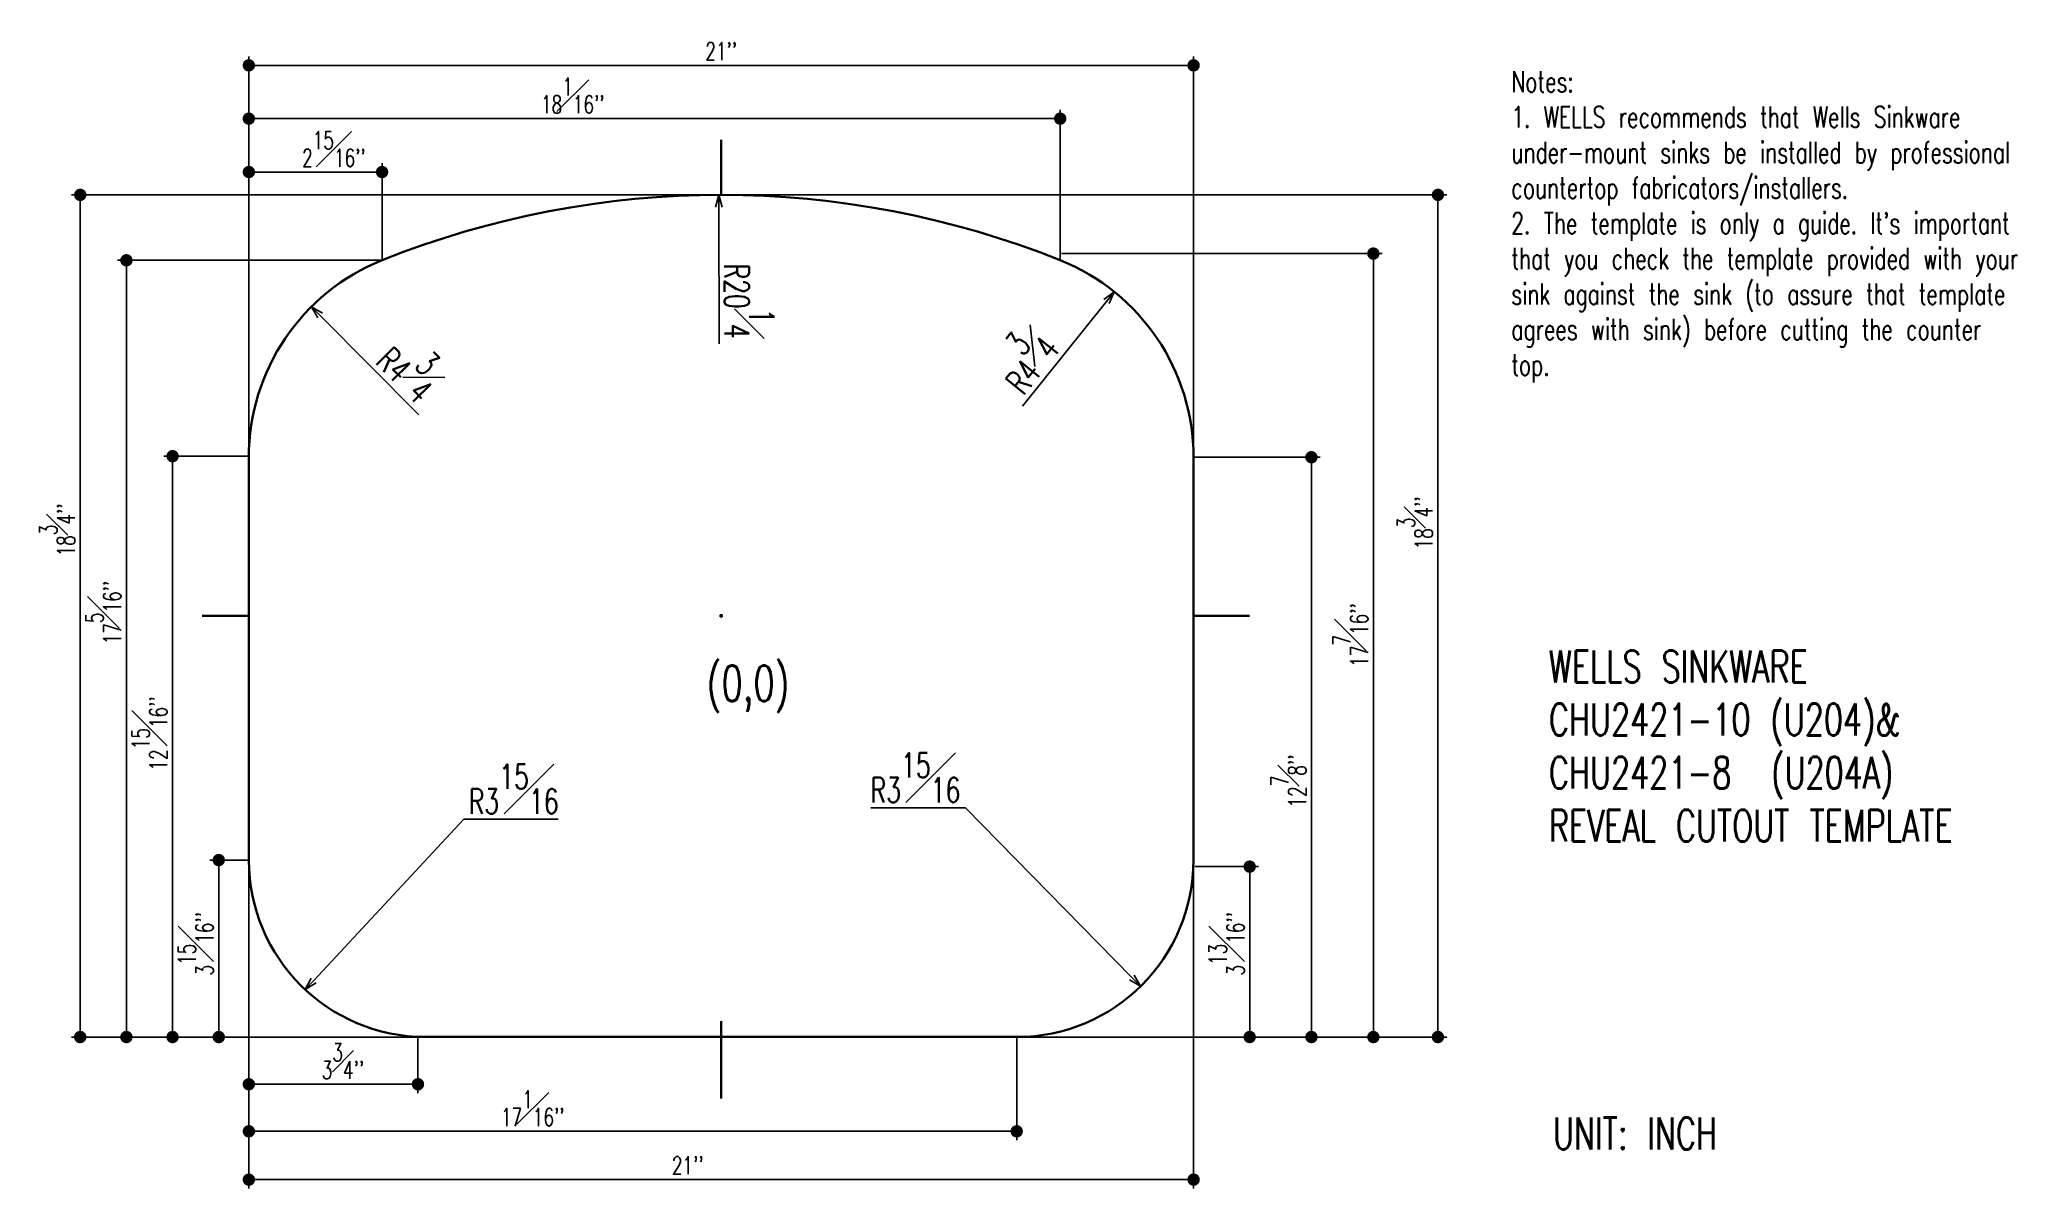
# Model space of a CAD drawing. Extents: x -2720 to -1602, y 7021 to 7670.
import ezdxf

# ---------------------------------------------------------------- set-up
doc = ezdxf.new("R2010")
doc.units = 0
doc.header["$LTSCALE"] = 40
doc.header["$MEASUREMENT"] = 0
doc.header["$PDMODE"] = 2
doc.header["$PDSIZE"] = -3
doc.layers.get('0').update_dxf_attribs({"linetype": 'CONTINUOUS'})
doc.layers.get('DEFPOINTS').update_dxf_attribs({"color": 5, "linetype": 'CONTINUOUS'})
doc.layers.add('实体', color=7, linetype='CONTINUOUS', lineweight=35)
doc.styles.get("Standard").update_dxf_attribs({"font": 'txt.shx', "width": 0.7})
doc.dimstyles.new('ISO-25', dxfattribs={"dimtxt": 25, "dimasz": 15, "dimexe": 1.25, "dimexo": 0.625, "dimtad": 1, "dimtoh": 1, "dimdsep": 46, "dimtxsty": 'STANDARD', "dimcen": 2.5, "dimadec": 0, "dimazin": 0, "dimtfac": 1, "dimtmove": 0, "dimatfit": 3, "dimfxl": 1, "dimarcsym": 0})

# ---------------------------------------------------------------- blocks, each defined once
blk = doc.blocks.new('_DOT')
at = {"color": 0, "linetype": 'ByBlock'}
blk.add_line((-0.5, 0), (-1, 0), dxfattribs=at)
at = {"color": 0, "linetype": 'ByBlock', "const_width": 0.5}
blk.add_lwpolyline([(-0.25, 0, 1), (0.25, 0, 1)], format="xyb", close=True, dxfattribs=at)
blk = doc.blocks.new('*D96')
at = {"color": 0, "lineweight": -2}
for p, q in [((-2335.3, 7582.2), (-2701.9, 7582.2)), ((-2696.9, 7113.2), (-2696.9, 7575.2)), ((-2502.3, 7106.2), (-2701.9, 7106.2))]:
    blk.add_line(p, q, dxfattribs=at)
at = {"layer": 'DEFPOINTS', "color": 0}
for p in [(-2696.9, 7582.2), (-2334.6, 7582.2), (-2501.6, 7106.2)]:
    blk.add_point(p, dxfattribs=at)
at = {"color": 0, "lineweight": -2, "xscale": 7, "yscale": 7, "zscale": 7}
for p, rotation in [((-2696.9, 7582.2), 90), ((-2696.9, 7106.2), 270)]:
    blk.add_blockref('_DOT', p, dxfattribs=dict(at, rotation=rotation))
at = {"color": 40, "insert": (-2709.9, 7392.8), "char_height": 10, "attachment_point": 5, "rotation": 90}
blk.add_mtext("18{\\H1.000000x;\\S3#4;}''", dxfattribs=at)
blk = doc.blocks.new('*D102')
at = {"color": 0, "lineweight": -2}
for p, q in [((-2601.6, 7434.5), (-2601.6, 7660.4)), ((-2067.6, 7434.5), (-2067.6, 7660.4)), ((-2594.6, 7655.4), (-2074.6, 7655.4))]:
    blk.add_line(p, q, dxfattribs=at)
at = {"layer": 'DEFPOINTS', "color": 0}
for p in [(-2067.6, 7655.4), (-2601.6, 7433.9), (-2067.6, 7433.9)]:
    blk.add_point(p, dxfattribs=at)
at = {"color": 0, "lineweight": -2, "xscale": 7, "yscale": 7, "zscale": 7, "rotation": 180}
blk.add_blockref('_DOT', (-2601.6, 7655.4), dxfattribs=at)
at = {"color": 0, "lineweight": -2, "xscale": 7, "yscale": 7, "zscale": 7}
blk.add_blockref('_DOT', (-2067.6, 7655.4), dxfattribs=at)
at = {"color": 40, "insert": (-2334.6, 7663.4), "char_height": 10, "attachment_point": 5}
blk.add_mtext("21''", dxfattribs=at)
blk = doc.blocks.new('_Open30')
at = {"color": 0, "linetype": 'ByBlock', "lineweight": -2}
for p, q in [((-1, 0.27), (0, 0)), ((0, 0), (-1, -0.27)), ((0, 0), (-1, 0))]:
    blk.add_line(p, q, dxfattribs=at)
blk = doc.blocks.new('*D105')
at = {"color": 0, "lineweight": -2}
blk.add_line((-2335.7, 7498), (-2335.9, 7575.2), dxfattribs=at)
at = {"layer": 'DEFPOINTS', "color": 0}
for p in [(-2335.9, 7582.2), (-2334.6, 7067.2)]:
    blk.add_point(p, dxfattribs=at)
at = {"color": 0, "lineweight": -2, "xscale": 7, "yscale": 7, "zscale": 7, "rotation": 90.14206914210449}
blk.add_blockref('_Open30', (-2335.9, 7582.2), dxfattribs=at)
at = {"color": 40, "insert": (-2318.8, 7522.2), "char_height": 14, "attachment_point": 5, "rotation": 270.1421}
blk.add_mtext('R20{\\H1.000000x;\\S1#4;}', dxfattribs=at)
blk = doc.blocks.new('*D106')
at = {"color": 0, "lineweight": -2}
for p, q in [((-2602.3, 7206.2), (-2623.6, 7206.2)), ((-2618.6, 7113.2), (-2618.6, 7199.2)), ((-2502.3, 7106.2), (-2623.6, 7106.2))]:
    blk.add_line(p, q, dxfattribs=at)
at = {"layer": 'DEFPOINTS', "color": 0}
for p in [(-2618.6, 7206.2), (-2601.6, 7206.2), (-2501.6, 7106.2)]:
    blk.add_point(p, dxfattribs=at)
at = {"color": 0, "lineweight": -2, "xscale": 7, "yscale": 7, "zscale": 7}
for p, rotation in [((-2618.6, 7206.2), 90), ((-2618.6, 7106.2), 270)]:
    blk.add_blockref('_DOT', p, dxfattribs=dict(at, rotation=rotation))
at = {"color": 40, "insert": (-2631.6, 7158.9), "char_height": 10, "attachment_point": 5, "rotation": 90}
blk.add_mtext("3{\\H1.000000x;\\S15#16;}''", dxfattribs=at)
blk = doc.blocks.new('*D107')
at = {"color": 0, "lineweight": -2}
for p, q in [((-2602.3, 7434.5), (-2649.7, 7434.5)), ((-2644.7, 7113.2), (-2644.7, 7427.5)), ((-2502.9, 7106.2), (-2649.7, 7106.2))]:
    blk.add_line(p, q, dxfattribs=at)
at = {"layer": 'DEFPOINTS', "color": 0}
for p in [(-2644.7, 7434.5), (-2601.6, 7434.5), (-2502.3, 7106.2)]:
    blk.add_point(p, dxfattribs=at)
at = {"color": 0, "lineweight": -2, "xscale": 7, "yscale": 7, "zscale": 7}
for p, rotation in [((-2644.7, 7434.5), 90), ((-2644.7, 7106.2), 270)]:
    blk.add_blockref('_DOT', p, dxfattribs=dict(at, rotation=rotation))
at = {"color": 40, "insert": (-2657.7, 7277.8), "char_height": 10, "attachment_point": 5, "rotation": 90}
blk.add_mtext("12{\\H1.000000x;\\S15#16;}''", dxfattribs=at)
blk = doc.blocks.new('*D108')
at = {"color": 0, "lineweight": -2}
for p, q in [((-2526.9, 7545.2), (-2675.8, 7545.2)), ((-2670.8, 7113.2), (-2670.8, 7538.2)), ((-2502.3, 7106.2), (-2675.8, 7106.2))]:
    blk.add_line(p, q, dxfattribs=at)
at = {"layer": 'DEFPOINTS', "color": 0}
for p in [(-2670.8, 7545.2), (-2526.3, 7545.2), (-2501.6, 7106.2)]:
    blk.add_point(p, dxfattribs=at)
at = {"color": 0, "lineweight": -2, "xscale": 7, "yscale": 7, "zscale": 7}
for p, rotation in [((-2670.8, 7545.2), 90), ((-2670.8, 7106.2), 270)]:
    blk.add_blockref('_DOT', p, dxfattribs=dict(at, rotation=rotation))
at = {"color": 40, "insert": (-2683.8, 7346.1), "char_height": 10, "attachment_point": 5, "rotation": 90}
blk.add_mtext("17{\\H1.000000x;\\S5#16;}''", dxfattribs=at)
blk = doc.blocks.new('*D109')
at = {"color": 0, "lineweight": -2}
for p, q in [((-2601.6, 7205.6), (-2601.6, 7074.5)), ((-2506, 7105.6), (-2506, 7074.5)), ((-2594.6, 7079.5), (-2513, 7079.5))]:
    blk.add_line(p, q, dxfattribs=at)
at = {"layer": 'DEFPOINTS', "color": 0}
for p in [(-2601.6, 7206.2), (-2506, 7106.2), (-2506, 7079.5)]:
    blk.add_point(p, dxfattribs=at)
at = {"color": 0, "lineweight": -2, "xscale": 7, "yscale": 7, "zscale": 7, "rotation": 180}
blk.add_blockref('_DOT', (-2601.6, 7079.5), dxfattribs=at)
at = {"color": 0, "lineweight": -2, "xscale": 7, "yscale": 7, "zscale": 7}
blk.add_blockref('_DOT', (-2506, 7079.5), dxfattribs=at)
at = {"color": 40, "insert": (-2548.4, 7092.5), "char_height": 10, "attachment_point": 5}
blk.add_mtext("3{\\H1.000000x;\\S3#4;}''", dxfattribs=at)
blk = doc.blocks.new('*D110')
at = {"color": 0, "lineweight": -2}
for p, q in [((-2601.6, 7133.4), (-2601.6, 7047.9)), ((-2167.6, 7105.6), (-2167.6, 7047.9)), ((-2594.6, 7052.9), (-2174.6, 7052.9))]:
    blk.add_line(p, q, dxfattribs=at)
at = {"layer": 'DEFPOINTS', "color": 0}
for p in [(-2601.6, 7134), (-2167.6, 7106.2), (-2167.6, 7052.9)]:
    blk.add_point(p, dxfattribs=at)
at = {"color": 0, "lineweight": -2, "xscale": 7, "yscale": 7, "zscale": 7, "rotation": 180}
blk.add_blockref('_DOT', (-2601.6, 7052.9), dxfattribs=at)
at = {"color": 0, "lineweight": -2, "xscale": 7, "yscale": 7, "zscale": 7}
blk.add_blockref('_DOT', (-2167.6, 7052.9), dxfattribs=at)
at = {"color": 40, "insert": (-2441.1, 7065.9), "char_height": 10, "attachment_point": 5}
blk.add_mtext("17{\\H1.000000x;\\S1#16;}''", dxfattribs=at)
blk = doc.blocks.new('*D111')
at = {"color": 0, "lineweight": -2}
for p, q in [((-2601.6, 7205.6), (-2601.6, 7020.6)), ((-2067.6, 7205.6), (-2067.6, 7020.6)), ((-2594.6, 7025.6), (-2074.6, 7025.6))]:
    blk.add_line(p, q, dxfattribs=at)
at = {"layer": 'DEFPOINTS', "color": 0}
for p in [(-2601.6, 7206.2), (-2067.6, 7206.2), (-2067.6, 7025.6)]:
    blk.add_point(p, dxfattribs=at)
at = {"color": 0, "lineweight": -2, "xscale": 7, "yscale": 7, "zscale": 7, "rotation": 180}
blk.add_blockref('_DOT', (-2601.6, 7025.6), dxfattribs=at)
at = {"color": 0, "lineweight": -2, "xscale": 7, "yscale": 7, "zscale": 7}
blk.add_blockref('_DOT', (-2067.6, 7025.6), dxfattribs=at)
at = {"color": 40, "insert": (-2353.5, 7033.6), "char_height": 10, "attachment_point": 5}
blk.add_mtext("21''", dxfattribs=at)
blk = doc.blocks.new('*D112')
at = {"color": 0, "lineweight": -2}
for p, q in [((-2601.6, 7434.5), (-2601.6, 7600.1)), ((-2594.6, 7595.1), (-2533.3, 7595.1)), ((-2526.3, 7545.9), (-2526.3, 7600.1))]:
    blk.add_line(p, q, dxfattribs=at)
at = {"layer": 'DEFPOINTS', "color": 0}
for p in [(-2526.3, 7595.1), (-2526.3, 7545.2), (-2601.6, 7433.9)]:
    blk.add_point(p, dxfattribs=at)
at = {"color": 0, "lineweight": -2, "xscale": 7, "yscale": 7, "zscale": 7, "rotation": 180}
blk.add_blockref('_DOT', (-2601.6, 7595.1), dxfattribs=at)
at = {"color": 0, "lineweight": -2, "xscale": 7, "yscale": 7, "zscale": 7}
blk.add_blockref('_DOT', (-2526.3, 7595.1), dxfattribs=at)
at = {"color": 40, "insert": (-2553.5, 7608.1), "char_height": 10, "attachment_point": 5}
blk.add_mtext("2{\\H1.000000x;\\S15#16;}''", dxfattribs=at)
blk = doc.blocks.new('*D113')
at = {"color": 0, "lineweight": -2}
for p, q in [((-2601.6, 7438.2), (-2601.6, 7630.3)), ((-2594.6, 7625.3), (-2150, 7625.3)), ((-2143, 7545.9), (-2143, 7630.3))]:
    blk.add_line(p, q, dxfattribs=at)
at = {"layer": 'DEFPOINTS', "color": 0}
for p in [(-2143, 7625.3), (-2143, 7545.2), (-2601.6, 7437.6)]:
    blk.add_point(p, dxfattribs=at)
at = {"color": 0, "lineweight": -2, "xscale": 7, "yscale": 7, "zscale": 7, "rotation": 180}
blk.add_blockref('_DOT', (-2601.6, 7625.3), dxfattribs=at)
at = {"color": 0, "lineweight": -2, "xscale": 7, "yscale": 7, "zscale": 7}
blk.add_blockref('_DOT', (-2143, 7625.3), dxfattribs=at)
at = {"color": 40, "insert": (-2418.5, 7638.3), "char_height": 10, "attachment_point": 5}
blk.add_mtext("18{\\H1.000000x;\\S1#16;}''", dxfattribs=at)
blk = doc.blocks.new('*D114')
at = {"color": 0, "lineweight": -2}
for p, q in [((-2067, 7202.5), (-2030.9, 7202.5)), ((-2035.9, 7113.2), (-2035.9, 7195.5)), ((-2167, 7106.2), (-2030.9, 7106.2))]:
    blk.add_line(p, q, dxfattribs=at)
at = {"layer": 'DEFPOINTS', "color": 0}
for p in [(-2067.6, 7202.5), (-2035.9, 7202.5), (-2167.6, 7106.2)]:
    blk.add_point(p, dxfattribs=at)
at = {"color": 0, "lineweight": -2, "xscale": 7, "yscale": 7, "zscale": 7}
for p, rotation in [((-2035.9, 7202.5), 90), ((-2035.9, 7106.2), 270)]:
    blk.add_blockref('_DOT', p, dxfattribs=dict(at, rotation=rotation))
at = {"color": 40, "insert": (-2048.9, 7158.9), "char_height": 10, "attachment_point": 5, "rotation": 90}
blk.add_mtext("3{\\H1.000000x;\\S13#16;}''", dxfattribs=at)
blk = doc.blocks.new('*D115')
at = {"color": 0, "lineweight": -2}
for p, q in [((-2067, 7433.9), (-1996, 7433.9)), ((-2001, 7113.2), (-2001, 7426.9)), ((-2167, 7106.2), (-1996, 7106.2))]:
    blk.add_line(p, q, dxfattribs=at)
at = {"layer": 'DEFPOINTS', "color": 0}
for p in [(-2067.6, 7433.9), (-2001, 7433.9), (-2167.6, 7106.2)]:
    blk.add_point(p, dxfattribs=at)
at = {"color": 0, "lineweight": -2, "xscale": 7, "yscale": 7, "zscale": 7}
for p, rotation in [((-2001, 7433.9), 90), ((-2001, 7106.2), 270)]:
    blk.add_blockref('_DOT', p, dxfattribs=dict(at, rotation=rotation))
at = {"color": 40, "insert": (-2014, 7250.9), "char_height": 10, "attachment_point": 5, "rotation": 90}
blk.add_mtext("12{\\H1.000000x;\\S7#8;}''", dxfattribs=at)
blk = doc.blocks.new('*D116')
at = {"color": 0, "lineweight": -2}
for p, q in [((-2142.3, 7549), (-1961, 7549)), ((-1966, 7113.2), (-1966, 7542)), ((-2167, 7106.2), (-1961, 7106.2))]:
    blk.add_line(p, q, dxfattribs=at)
at = {"layer": 'DEFPOINTS', "color": 0}
for p in [(-2143, 7549), (-1966, 7549), (-2167.6, 7106.2)]:
    blk.add_point(p, dxfattribs=at)
at = {"color": 0, "lineweight": -2, "xscale": 7, "yscale": 7, "zscale": 7}
for p, rotation in [((-1966, 7549), 90), ((-1966, 7106.2), 270)]:
    blk.add_blockref('_DOT', p, dxfattribs=dict(at, rotation=rotation))
at = {"color": 40, "insert": (-1979, 7333.4), "char_height": 10, "attachment_point": 5, "rotation": 90}
blk.add_mtext("17{\\H1.000000x;\\S7#16;}''", dxfattribs=at)
blk = doc.blocks.new('*D117')
at = {"color": 0, "lineweight": -2}
for p, q in [((-2334, 7582.2), (-1924.5, 7582.2)), ((-1929.5, 7113.2), (-1929.5, 7575.2)), ((-2167, 7106.2), (-1924.5, 7106.2))]:
    blk.add_line(p, q, dxfattribs=at)
at = {"layer": 'DEFPOINTS', "color": 0}
for p in [(-2334.6, 7582.2), (-1929.5, 7582.2), (-2167.6, 7106.2)]:
    blk.add_point(p, dxfattribs=at)
at = {"color": 0, "lineweight": -2, "xscale": 7, "yscale": 7, "zscale": 7}
for p, rotation in [((-1929.5, 7582.2), 90), ((-1929.5, 7106.2), 270)]:
    blk.add_blockref('_DOT', p, dxfattribs=dict(at, rotation=rotation))
at = {"color": 40, "insert": (-1942.5, 7396.8), "char_height": 10, "attachment_point": 5, "rotation": 90}
blk.add_mtext("18{\\H1.000000x;\\S3#4;}''", dxfattribs=at)
blk = doc.blocks.new('*D119')
at = {"color": 0, "lineweight": -2}
blk.add_line((-2505.5, 7457.9), (-2561.3, 7514), dxfattribs=at)
at = {"layer": 'DEFPOINTS', "color": 0}
for p in [(-2566.2, 7519), (-2481.6, 7433.9)]:
    blk.add_point(p, dxfattribs=at)
at = {"color": 0, "lineweight": -2, "xscale": 7, "yscale": 7, "zscale": 7, "rotation": 134.807991341628}
blk.add_blockref('_Open30', (-2566.2, 7519), dxfattribs=at)
at = {"color": 40, "insert": (-2508.7, 7485.2), "char_height": 14, "attachment_point": 5, "rotation": 314.808}
blk.add_mtext('R4{\\H1.000000x;\\S3#4;}', dxfattribs=at)
blk = doc.blocks.new('*D120')
at = {"color": 0, "lineweight": -2}
blk.add_line((-2164.4, 7462.7), (-2116.9, 7522), dxfattribs=at)
at = {"layer": 'DEFPOINTS', "color": 0}
for p in [(-2112.5, 7527.4), (-2187.6, 7433.9)]:
    blk.add_point(p, dxfattribs=at)
at = {"color": 0, "lineweight": -2, "xscale": 7, "yscale": 7, "zscale": 7, "rotation": 51.22021844768021}
blk.add_blockref('_Open30', (-2112.5, 7527.4), dxfattribs=at)
at = {"color": 40, "insert": (-2164.1, 7490.3), "char_height": 14, "attachment_point": 5, "rotation": 51.2202}
blk.add_mtext('R4{\\H1.000000x;\\S3#4;}', dxfattribs=at)
blk = doc.blocks.new('*D121')
at = {"color": 0, "lineweight": -2}
for p, q in [((-2480.1, 7229.4), (-2564.9, 7138.1)), ((-2426.7, 7229.4), (-2480.1, 7229.4))]:
    blk.add_line(p, q, dxfattribs=at)
at = {"layer": 'DEFPOINTS', "color": 0}
for p in [(-2501.6, 7206.2), (-2569.7, 7133)]:
    blk.add_point(p, dxfattribs=at)
at = {"color": 0, "lineweight": -2, "xscale": 7, "yscale": 7, "zscale": 7, "rotation": 227.1067126816165}
blk.add_blockref('_Open30', (-2569.7, 7133), dxfattribs=at)
at = {"color": 40, "insert": (-2451.9, 7246.4), "char_height": 14, "attachment_point": 5}
blk.add_mtext('R3{\\H1.000000x;\\S15#16;}', dxfattribs=at)
blk = doc.blocks.new('*D122')
at = {"color": 0, "lineweight": -2}
for p, q in [((-2250, 7235.8), (-2196.6, 7235.8)), ((-2196.6, 7235.8), (-2102.5, 7139.9))]:
    blk.add_line(p, q, dxfattribs=at)
at = {"layer": 'DEFPOINTS', "color": 0}
for p in [(-2167.6, 7206.2), (-2097.6, 7134.9)]:
    blk.add_point(p, dxfattribs=at)
at = {"color": 0, "lineweight": -2, "xscale": 7, "yscale": 7, "zscale": 7, "rotation": 314.4809744914695}
blk.add_blockref('_Open30', (-2097.6, 7134.9), dxfattribs=at)
at = {"color": 40, "insert": (-2224.8, 7252.8), "char_height": 14, "attachment_point": 5}
blk.add_mtext('R3{\\H1.000000x;\\S15#16;}', dxfattribs=at)

msp = doc.modelspace()

# ---------------------------------------------------------------- linework, layer by layer
at = {"layer": '实体', "color": 1}
for p, q in [((-2334.62905, 7582.23307), (-2334.62905, 7613.24565)), ((-2628.0677, 7344.23307), (-2601.62905, 7344.23307)), ((-2067.62905, 7344.23307), (-2036.00625, 7344.23307)), ((-2334.62905, 7071.42122), (-2334.62905, 7106.23307))]:
    msp.add_line(p, q, dxfattribs=at)
at = {"layer": '实体'}
for p, q in [((-2601.62905, 7433.86095), (-2601.62905, 7206.23307)), ((-2067.62905, 7433.86095), (-2067.62905, 7206.23307)), ((-2601.62905, 7344.23307), (-2628.0677, 7344.23307)), ((-2334.62905, 7106.23307), (-2334.62905, 7115.23307)), ((-2501.62905, 7106.23307), (-2167.62905, 7106.23307))]:
    msp.add_line(p, q, dxfattribs=at)
for centre, radius, start, end in [((-2334.62905, 7067.23307), 515, 68.15160819, 111.84839181), ((-2481.62905, 7433.86095), 120, 111.84839181, 180), ((-2187.62905, 7433.86095), 120, 0, 68.15160819), ((-2501.62905, 7206.23307), 100, 180, 270), ((-2167.62905, 7206.23307), 100, 270, 0)]:
    msp.add_arc(centre, radius, start, end, dxfattribs=at)
at = {"layer": '实体', "color": 1, "ltscale": 2}
msp.add_point((-2334.62905, 7344.23307), dxfattribs=at)

# ---------------------------------------------------------------- texts
at = {"color": 0, "insert": (-1888.00801, 7652.2056), "char_height": 6, "width": 311.7319153, "attachment_point": 1}
msp.add_mtext("{\\H2x;\\C4;Notes: \\P1. WELLS recommends that Wells Sinkware under-mount sinks be installed by professional countertop fabricators/installers. \\P2. The template is only a guide. It's important that you check the template provided with your sink against the sink (to assure that template agrees with sink) before cutting the counter top.}", dxfattribs=at)
at = {"color": 102, "char_height": 18, "attachment_point": 1}
for s, insert, width in [('{\\C3;WELLS SINKWARE\\PCHU2421-10 (U204)&\\PCHU2421-8  (U204A) \\PREVEAL CUTOUT TEMPLATE}', (-1866.74041, 7324.64572), 283.68), ('{\\C3;UNIT: INCH}', (-1864.48374, 7060.70177), 174.7777778)]:
    msp.add_mtext(s, dxfattribs=dict(at, insert=insert, width=width))
at = {"layer": '实体', "ltscale": 2, "insert": (-2342.80173, 7316.11612), "char_height": 20, "width": 72.6620852, "attachment_point": 1}
msp.add_mtext('{\\C1;(0,0)}', dxfattribs=at)

# ---------------------------------------------------------------- dimensions: what is measured, and where the dimension line sits
at = {"color": 102}
for base, p1, p2, picture, middle in [((-2067.62905, 7655.42047), (-2601.62905, 7433.86095), (-2067.62905, 7433.86095), '*D102', (-2334.62905, 7655.42047)), ((-2142.97083, 7625.28015), (-2601.62905, 7437.61095), (-2142.97083, 7545.24157), '*D113', (-2418.52075, 7625.28015)), ((-2526.28728, 7595.13983), (-2601.62905, 7433.86095), (-2526.28728, 7545.24157), '*D112', (-2553.47284, 7595.13983)), ((-2506.00405, 7079.52228), (-2601.62905, 7206.23307), (-2506.00405, 7106.23307), '*D109', (-2548.39394, 7079.52228)), ((-2067.62905, 7025.62041), (-2601.62905, 7206.23307), (-2067.62905, 7206.23307), '*D111', (-2353.45604, 7025.62041)), ((-2167.62905, 7052.87416), (-2601.62905, 7134.01183), (-2167.62905, 7106.23307), '*D110', (-2441.14779, 7052.87416))]:
    dim = msp.add_linear_dim(base=base, p1=p1, p2=p2, dimstyle='ISO-25', override={"dimtxt": 10, "dimasz": 7, "dimexe": 5, "dimgap": 3, "dimdec": 4, "dimlfac": 0.03937, "dimlunit": 5, "dimpost": "''", "dimblk1": 'DOT', "dimblk2": 'DOT', "dimsah": 1, "dimclrt": 40, "dimfrac": 1}, dxfattribs=at)
    dim.commit()
    dim.dimension.update_dxf_attribs({"geometry": picture, "text_midpoint": middle, "dimtype": 160})
for base, p1, p2, picture, middle in [((-2696.89157, 7582.23307), (-2501.62905, 7106.23307), (-2334.62905, 7582.23307), '*D96', (-2696.89157, 7392.818)), ((-1929.51789, 7582.23307), (-2167.62905, 7106.23307), (-2334.62905, 7582.23307), '*D117', (-1929.51789, 7396.84824)), ((-2670.79992, 7545.24157), (-2501.62905, 7106.23307), (-2526.28728, 7545.24157), '*D108', (-2670.79992, 7346.10894)), ((-1966.03433, 7548.99157), (-2167.62905, 7106.23307), (-2142.97083, 7548.99157), '*D116', (-1966.03433, 7333.39492)), ((-2644.70828, 7434.48595), (-2502.25405, 7106.23307), (-2601.62905, 7434.48595), '*D107', (-2644.70828, 7277.84185)), ((-2000.96311, 7433.86095), (-2167.62905, 7106.23307), (-2067.62905, 7433.86095), '*D115', (-2000.96311, 7250.90562)), ((-2618.61663, 7206.23307), (-2501.62905, 7106.23307), (-2601.62905, 7206.23307), '*D106', (-2618.61663, 7158.94881)), ((-2035.89189, 7202.48307), (-2167.62905, 7106.23307), (-2067.62905, 7202.48307), '*D114', (-2035.89189, 7158.89832))]:
    dim = msp.add_linear_dim(base=base, p1=p1, p2=p2, angle=90, dimstyle='ISO-25', override={"dimtxt": 10, "dimasz": 7, "dimexe": 5, "dimgap": 3, "dimdec": 4, "dimlfac": 0.03937, "dimlunit": 5, "dimpost": "''", "dimblk1": 'DOT', "dimblk2": 'DOT', "dimsah": 1, "dimclrt": 40, "dimfrac": 1}, dxfattribs=at)
    dim.commit()
    dim.dimension.update_dxf_attribs({"geometry": picture, "text_midpoint": middle, "dimtype": 160})
for center, mpoint, picture, middle in [((-2334.62905, 7067.23307), (-2335.90603, 7582.23149), '*D105', (-2335.75704, 7522.14402)), ((-2187.62905, 7433.86095), (-2112.4696, 7527.40803), '*D120', (-2150.866, 7479.61802)), ((-2481.62905, 7433.86095), (-2566.19703, 7518.99764), '*D119', (-2520.77246, 7473.2676)), ((-2167.62905, 7206.23307), (-2097.56181, 7134.88476), '*D122', (-2224.82763, 7235.76184)), ((-2501.62905, 7206.23307), (-2569.69256, 7132.97081), '*D121', (-2451.89546, 7229.41142))]:
    dim = msp.add_radius_dim(center=center, mpoint=mpoint, dimstyle='ISO-25', override={"dimtxt": 14, "dimasz": 7, "dimexe": 5, "dimgap": 3, "dimdec": 4, "dimlfac": 0.03937, "dimlunit": 5, "dimblk1": 'DOT', "dimblk2": 'Open30', "dimsah": 1, "dimclrt": 40, "dimfrac": 1}, dxfattribs=at)
    dim.commit()
    dim.dimension.update_dxf_attribs({"geometry": picture, "text_midpoint": middle, "dimtype": 164})

doc.saveas('drawing.dxf')
